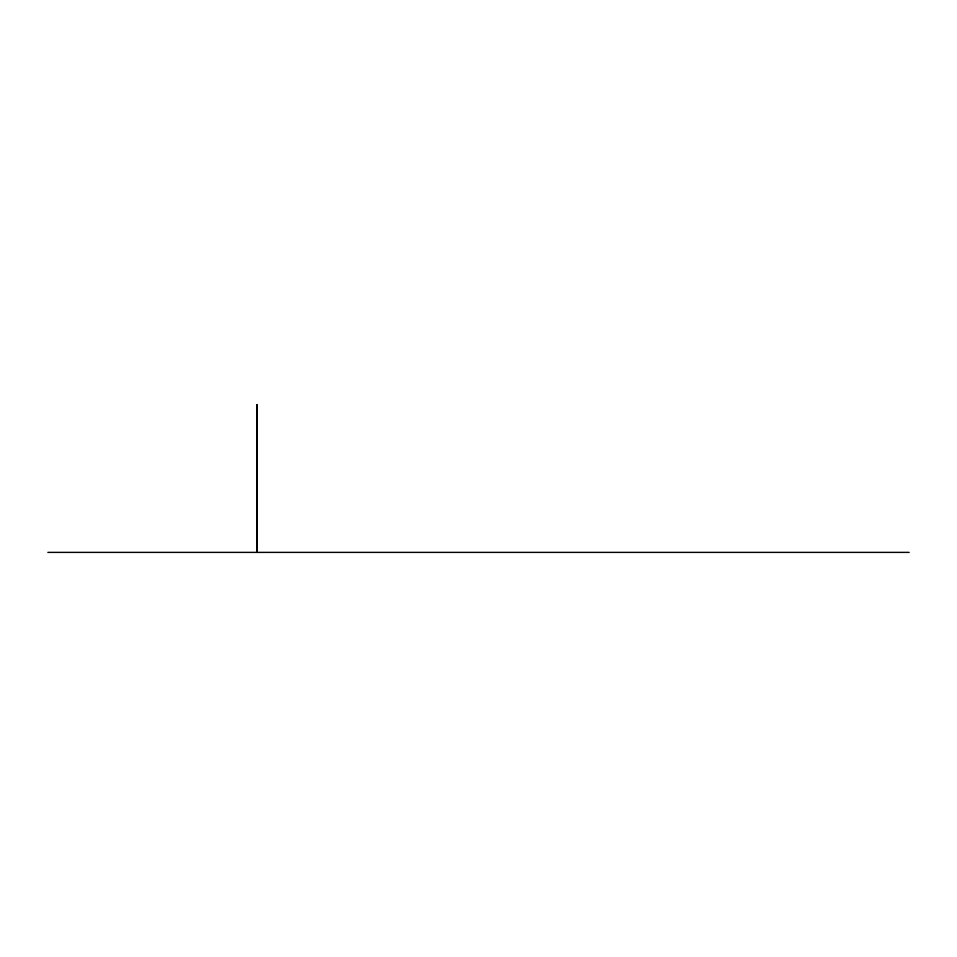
<?xml version="1.0" encoding="UTF-8"?>
<svg xmlns="http://www.w3.org/2000/svg" width="957" height="957" viewBox="0 0 957 957"><rect width="100%" height="100%" fill="white"/><g stroke="black" fill="none" stroke-linecap="round" stroke-linejoin="round"><path stroke-width="1.44" d="M47.85 552.38L909.15 552.38M256.859 404.644L256.847 552.38L256.859 404.644"/></g></svg>
